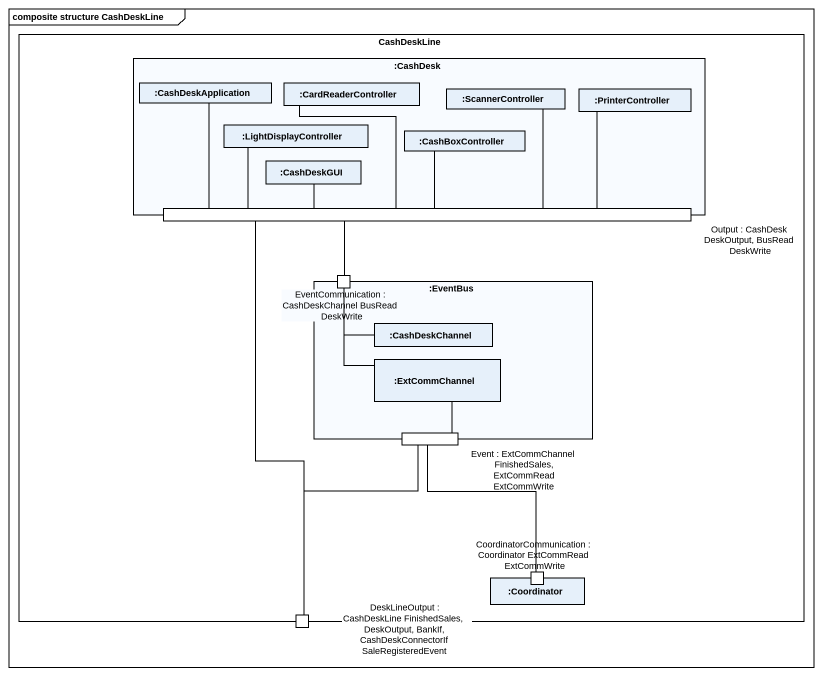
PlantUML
@startuml
mainframe composite structure CashDeskLine
rectangle CashDeskLine {
  rectangle ":CashDesk" as CashDesk {
    rectangle ":CashDeskApplication" as CashDeskApplication
    rectangle ":CardReaderController" as CardReaderController
    rectangle ":LightDisplayController" as LightDisplayController
    rectangle ":ScannerController" as ScannerController
    rectangle ":PrinterController" as PrinterController
    rectangle ":CashDeskGUI" as CashDeskGUI
    rectangle ":CashBoxController" as CashBoxController
    port "Output : CashDesk DeskOutput, BusRead DeskWrite" as Output_CashDesk_DeskOutput
  }
  rectangle ":EventBus" as EventBus {
    port "EventCommunication : CashDeskChannel BusRead DeskWrite" as EventCommunication
    rectangle ":CashDeskChannel" as CashDeskChannel
    rectangle ":ExtCommChannel" as ExtCommChannel
    port "Event : ExtCommChannel FinishedSales, ExtCommRead ExtCommWrite" as Event_ExtCommChannel
  }
  rectangle ":Coordinator" as Coordinator {
    port "CoordinatorCommunication : Coordinator ExtCommRead ExtCommWrite" as CoordinatorCommunication
  }
  port "DeskLineOutput : CashDeskLine FinishedSales, DeskOutput, BankIf, CashDeskConnectorIf SaleRegisteredEvent" as DeskLineOutput_CashDeskLine
}
CashDeskApplication -right- Output_CashDesk_DeskOutput
CardReaderController -- Output_CashDesk_DeskOutput
LightDisplayController -right- Output_CashDesk_DeskOutput
ScannerController -- Output_CashDesk_DeskOutput
PrinterController -left- Output_CashDesk_DeskOutput
CashDeskGUI -right- Output_CashDesk_DeskOutput
CashBoxController -- Output_CashDesk_DeskOutput
Output_CashDesk_DeskOutput -- EventCommunication
Output_CashDesk_DeskOutput -- DeskLineOutput_CashDeskLine
CashDeskChannel -left- EventCommunication
ExtCommChannel -up- EventCommunication
Event_ExtCommChannel -up- ExtCommChannel
Event_ExtCommChannel -- CoordinatorCommunication
Event_ExtCommChannel -- DeskLineOutput_CashDeskLine
@enduml
